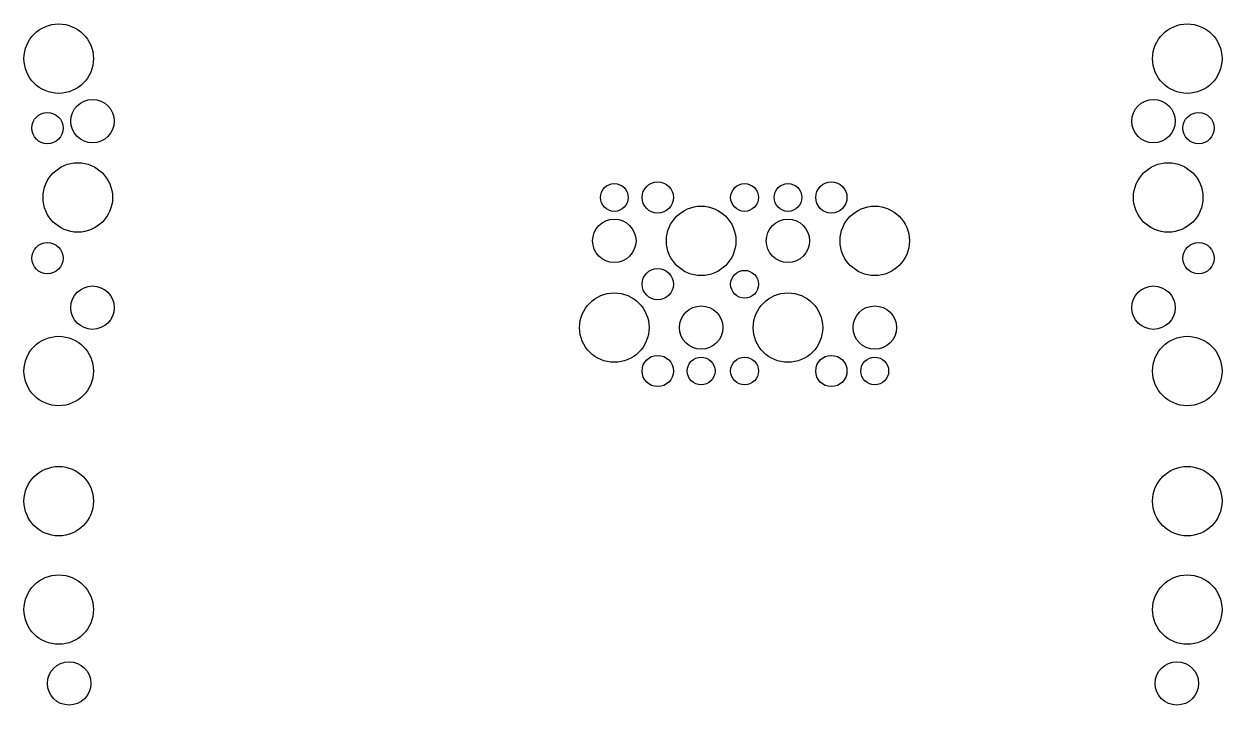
# Model space of a CAD drawing. Extents: x -690 to 690, y -385 to 400.
import ezdxf

# ---------------------------------------------------------------- set-up
doc = ezdxf.new("R2010")
doc.units = 0

msp = doc.modelspace()

# ---------------------------------------------------------------- linework, layer by layer
for centre, radius in [((-650, 360), 40), ((650, 360), 40), ((-611, 288), 25), ((611, 288), 25), ((-663, 280), 18), ((663, 280), 18), ((-628, 200), 40), ((628, 200), 40), ((-10, 200), 16), ((40, 200), 18), ((140, 200), 16), ((190, 200), 16), ((240, 200), 18), ((90, 150), 40), ((290, 150), 40), ((-10, 150), 25), ((190, 150), 25), ((-663, 130), 18), ((663, 130), 18), ((40, 100), 18), ((140, 100), 16), ((-611, 73), 25), ((611, 73), 25), ((-10, 50), 40), ((190, 50), 40), ((90, 50), 25), ((290, 50), 25), ((-650, 0), 40), ((650, 0), 40), ((40, 0), 18), ((90, 0), 16), ((140, 0), 16), ((240, 0), 18), ((290, 0), 16), ((-650, -150), 40), ((-650, -150), 40), ((650, -150), 40), ((650, -150), 40), ((-650, -275), 40), ((650, -275), 40), ((-638, -360), 25), ((638, -360), 25)]:
    msp.add_circle(centre, radius)

doc.saveas('drawing.dxf')
